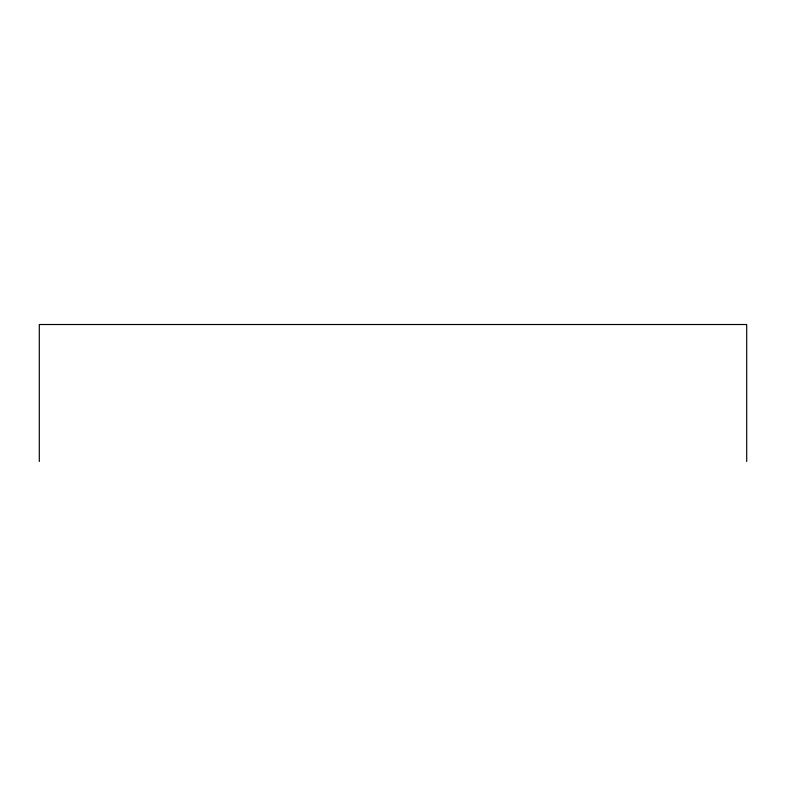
<?xml version="1.0" encoding="UTF-8"?>
<svg xmlns="http://www.w3.org/2000/svg" width="786" height="786" viewBox="0 0 786 786"><rect width="100%" height="100%" fill="white"/><g stroke="black" fill="none" stroke-linecap="round" stroke-linejoin="round"><path stroke-width="1.18" d="M746.7 461.49L746.7 324.51L39.3 324.51L39.3 461.49"/></g></svg>
